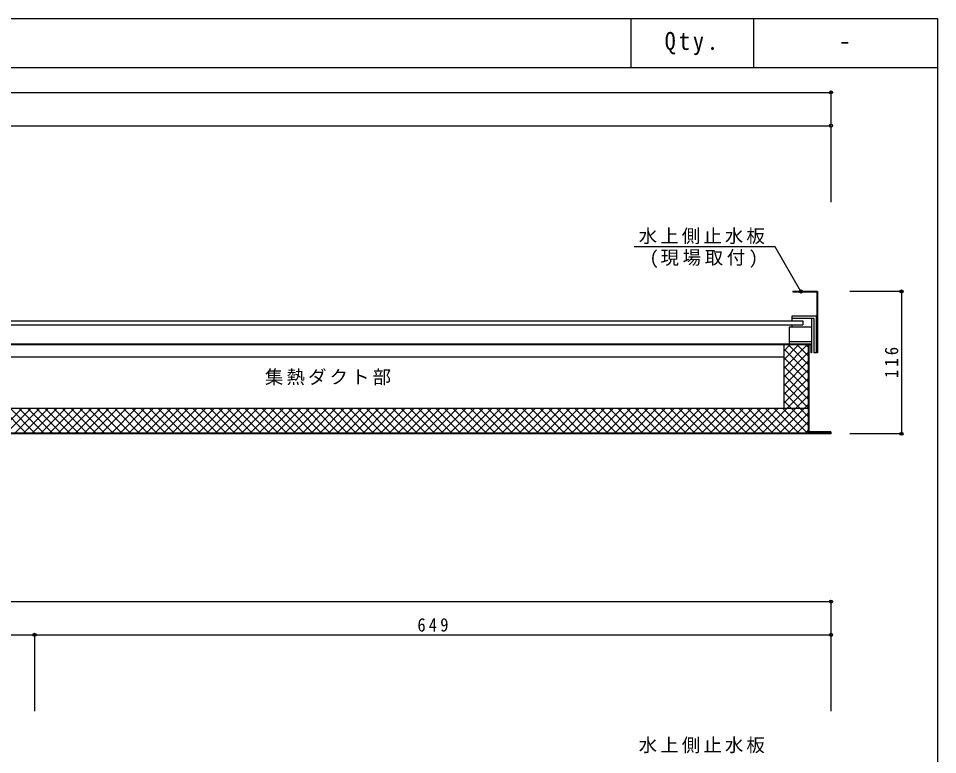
# Model space of a CAD drawing. Units: millimetres at full size, sheet at 1:5; details may follow other scales. Extents: x -1005 to 1015, y -704 to 701.
# Drawn here: x 266 to 1015, y 101 to 701 of the extents above; entities that cross this region are included whole.
import ezdxf
from ezdxf.enums import TextEntityAlignment as Align

# ---------------------------------------------------------------- set-up
doc = ezdxf.new("R2010")
doc.units = ezdxf.units.MM
doc.header["$LTSCALE"] = 5
doc.header["$PDMODE"] = 32
doc.header["$PDSIZE"] = 2.5
doc.layers.add('0-0', color=4, linetype='Continuous')
doc.styles.add('ＭＳ ゴシック', font='')
doc.styles.get('ＭＳ ゴシック').set_extended_font_data('MS Gothic')

msp = doc.modelspace()

# ---------------------------------------------------------------- linework, layer by layer
at = {"layer": '0-0', "color": 5}
for p, q in [((765.298, 701.206), (765.298, 661.206)), ((865.298, 701.206), (865.298, 661.206)), ((1015.298, 701.206), (1015.298, -703.794)), ((-1004.702, 661.206), (1015.298, 661.206))]:
    msp.add_line(p, q, dxfattribs=at)
at = {"layer": '0-0'}
for p, q in [((-889.577, 640.817), (928.423, 640.817)), ((928.423, 640.817), (928.423, 551.356)), ((-764.577, 613.664), (928.423, 613.664)), ((928.423, 613.664), (928.423, 551.356)), ((928.423, 613.664), (928.423, 551.356)), ((882.962, 514.897), (768.173, 514.897)), ((903.967, 478.515), (882.962, 514.897)), ((985.868, 478.515), (943.823, 478.515)), ((985.868, 478.515), (985.868, 362.515)), ((889.923, 430.005), (894.933, 435.015)), ((889.923, 422.934), (902.004, 435.015)), ((889.923, 415.862), (909.075, 435.015)), ((909.923, 418.965), (893.873, 435.015)), ((909.923, 426.036), (900.944, 435.015)), ((909.923, 433.107), (908.015, 435.015)), ((909.923, 411.894), (889.923, 431.894)), ((889.923, 408.791), (909.923, 428.791)), ((909.923, 404.823), (889.923, 424.823)), ((889.923, 401.72), (909.923, 421.72)), ((909.923, 397.752), (889.923, 417.752)), ((889.923, 394.649), (909.923, 414.649)), ((909.923, 390.681), (889.923, 410.681)), ((889.923, 387.578), (909.923, 407.578)), ((872.431, 363.015), (909.923, 400.507)), ((909.923, 383.609), (889.923, 403.609)), ((879.502, 363.015), (909.923, 393.436)), ((909.923, 376.538), (889.923, 396.538)), ((249.227, 363.015), (269.227, 383.015)), ((252.754, 383.015), (272.754, 363.015)), ((256.298, 363.015), (276.298, 383.015)), ((259.826, 383.015), (279.826, 363.015)), ((263.369, 363.015), (283.369, 383.015)), ((266.897, 383.015), (286.897, 363.015)), ((270.44, 363.015), (290.44, 383.015)), ((273.968, 383.015), (293.968, 363.015)), ((277.511, 363.015), (297.511, 383.015)), ((281.039, 383.015), (301.039, 363.015)), ((284.582, 363.015), (304.582, 383.015)), ((288.11, 383.015), (308.11, 363.015)), ((291.653, 363.015), (311.653, 383.015)), ((295.181, 383.015), (315.181, 363.015)), ((298.724, 363.015), (318.724, 383.015)), ((302.252, 383.015), (322.252, 363.015)), ((305.796, 363.015), (325.796, 383.015)), ((309.323, 383.015), (329.323, 363.015)), ((312.867, 363.015), (332.867, 383.015)), ((316.394, 383.015), (336.394, 363.015)), ((319.938, 363.015), (339.938, 383.015)), ((323.465, 383.015), (343.465, 363.015)), ((327.009, 363.015), (347.009, 383.015)), ((330.536, 383.015), (350.536, 363.015)), ((334.08, 363.015), (354.08, 383.015)), ((337.607, 383.015), (357.607, 363.015)), ((342.101, 363.015), (362.101, 383.015)), ((364.832, 363.015), (344.832, 383.015)), ((349.172, 363.015), (369.172, 383.015)), ((371.903, 363.015), (351.903, 383.015)), ((356.243, 363.015), (376.243, 383.015)), ((378.974, 363.015), (358.974, 383.015)), ((363.314, 363.015), (383.314, 383.015)), ((386.045, 363.015), (366.045, 383.015)), ((370.385, 363.015), (390.385, 383.015)), ((393.116, 363.015), (373.116, 383.015)), ((377.456, 363.015), (397.456, 383.015)), ((400.187, 363.015), (380.187, 383.015)), ((384.527, 363.015), (404.527, 383.015)), ((407.258, 363.015), (387.258, 383.015)), ((391.598, 363.015), (411.598, 383.015)), ((414.329, 363.015), (394.329, 383.015)), ((398.669, 363.015), (418.669, 383.015)), ((421.4, 363.015), (401.4, 383.015)), ((405.74, 363.015), (425.74, 383.015)), ((428.472, 363.015), (408.472, 383.015)), ((412.811, 363.015), (432.811, 383.015)), ((435.543, 363.015), (415.543, 383.015)), ((419.882, 363.015), (439.882, 383.015)), ((442.614, 363.015), (422.614, 383.015)), ((426.953, 363.015), (446.953, 383.015)), ((449.685, 363.015), (429.685, 383.015)), ((434.025, 363.015), (454.025, 383.015)), ((456.756, 363.015), (436.756, 383.015)), ((441.096, 363.015), (461.096, 383.015)), ((463.827, 363.015), (443.827, 383.015)), ((448.167, 363.015), (468.167, 383.015)), ((470.898, 363.015), (450.898, 383.015)), ((455.238, 363.015), (475.238, 383.015)), ((477.969, 363.015), (457.969, 383.015)), ((462.309, 363.015), (482.309, 383.015)), ((485.04, 363.015), (465.04, 383.015)), ((469.38, 363.015), (489.38, 383.015)), ((492.111, 363.015), (472.111, 383.015)), ((476.451, 363.015), (496.451, 383.015)), ((499.182, 363.015), (479.182, 383.015)), ((483.522, 363.015), (503.522, 383.015)), ((506.253, 363.015), (486.253, 383.015)), ((490.593, 363.015), (510.593, 383.015)), ((513.324, 363.015), (493.324, 383.015)), ((497.664, 363.015), (517.664, 383.015)), ((520.395, 363.015), (500.395, 383.015)), ((504.735, 363.015), (524.735, 383.015)), ((527.466, 363.015), (507.466, 383.015)), ((511.806, 363.015), (531.806, 383.015)), ((534.538, 363.015), (514.538, 383.015)), ((518.877, 363.015), (538.877, 383.015)), ((541.609, 363.015), (521.609, 383.015)), ((525.948, 363.015), (545.948, 383.015)), ((548.68, 363.015), (528.68, 383.015)), ((533.019, 363.015), (553.019, 383.015)), ((555.751, 363.015), (535.751, 383.015)), ((540.091, 363.015), (560.091, 383.015)), ((562.822, 363.015), (542.822, 383.015)), ((547.162, 363.015), (567.162, 383.015)), ((569.893, 363.015), (549.893, 383.015)), ((554.233, 363.015), (574.233, 383.015)), ((576.964, 363.015), (556.964, 383.015)), ((561.304, 363.015), (581.304, 383.015)), ((584.035, 363.015), (564.035, 383.015)), ((568.375, 363.015), (588.375, 383.015)), ((591.106, 363.015), (571.106, 383.015)), ((575.446, 363.015), (595.446, 383.015)), ((598.177, 363.015), (578.177, 383.015)), ((582.517, 363.015), (602.517, 383.015)), ((605.248, 363.015), (585.248, 383.015)), ((589.588, 363.015), (609.588, 383.015)), ((612.319, 363.015), (592.319, 383.015)), ((596.659, 363.015), (616.659, 383.015)), ((619.39, 363.015), (599.39, 383.015)), ((603.73, 363.015), (623.73, 383.015)), ((626.461, 363.015), (606.461, 383.015)), ((610.801, 363.015), (630.801, 383.015)), ((633.532, 363.015), (613.532, 383.015)), ((617.872, 363.015), (637.872, 383.015)), ((640.604, 363.015), (620.604, 383.015)), ((624.943, 363.015), (644.943, 383.015)), ((647.675, 363.015), (627.675, 383.015)), ((632.014, 363.015), (652.014, 383.015)), ((654.746, 363.015), (634.746, 383.015)), ((639.085, 363.015), (659.085, 383.015)), ((661.817, 363.015), (641.817, 383.015)), ((646.157, 363.015), (666.157, 383.015)), ((668.888, 363.015), (648.888, 383.015)), ((653.228, 363.015), (673.228, 383.015)), ((675.959, 363.015), (655.959, 383.015)), ((660.299, 363.015), (680.299, 383.015)), ((683.03, 363.015), (663.03, 383.015)), ((667.37, 363.015), (687.37, 383.015)), ((690.101, 363.015), (670.101, 383.015)), ((674.441, 363.015), (694.441, 383.015)), ((697.172, 363.015), (677.172, 383.015)), ((681.512, 363.015), (701.512, 383.015)), ((704.243, 363.015), (684.243, 383.015)), ((688.583, 363.015), (708.583, 383.015)), ((711.314, 363.015), (691.314, 383.015)), ((695.654, 363.015), (715.654, 383.015)), ((718.385, 363.015), (698.385, 383.015)), ((702.725, 363.015), (722.725, 383.015)), ((725.456, 363.015), (705.456, 383.015)), ((709.796, 363.015), (729.796, 383.015)), ((732.527, 363.015), (712.527, 383.015)), ((716.867, 363.015), (736.867, 383.015)), ((739.599, 363.015), (719.599, 383.015)), ((723.938, 363.015), (743.938, 383.015)), ((746.67, 363.015), (726.67, 383.015)), ((731.009, 363.015), (751.009, 383.015)), ((753.741, 363.015), (733.741, 383.015)), ((738.08, 363.015), (758.08, 383.015)), ((760.812, 363.015), (740.812, 383.015)), ((745.152, 363.015), (765.152, 383.015)), ((767.883, 363.015), (747.883, 383.015)), ((752.223, 363.015), (772.223, 383.015)), ((774.954, 363.015), (754.954, 383.015)), ((759.294, 363.015), (779.294, 383.015)), ((782.025, 363.015), (762.025, 383.015)), ((766.365, 363.015), (786.365, 383.015)), ((789.096, 363.015), (769.096, 383.015)), ((773.436, 363.015), (793.436, 383.015)), ((796.167, 363.015), (776.167, 383.015)), ((780.507, 363.015), (800.507, 383.015)), ((803.238, 363.015), (783.238, 383.015)), ((787.578, 363.015), (807.578, 383.015)), ((810.309, 363.015), (790.309, 383.015)), ((794.649, 363.015), (814.649, 383.015)), ((817.38, 363.015), (797.38, 383.015)), ((801.72, 363.015), (821.72, 383.015)), ((824.451, 363.015), (804.451, 383.015)), ((808.791, 363.015), (828.791, 383.015)), ((831.522, 363.015), (811.522, 383.015)), ((815.862, 363.015), (835.862, 383.015)), ((838.593, 363.015), (818.593, 383.015)), ((822.933, 363.015), (842.933, 383.015)), ((845.665, 363.015), (825.665, 383.015)), ((830.004, 363.015), (850.004, 383.015)), ((852.736, 363.015), (832.736, 383.015)), ((837.075, 363.015), (857.075, 383.015)), ((859.807, 363.015), (839.807, 383.015)), ((844.146, 363.015), (864.146, 383.015)), ((866.878, 363.015), (846.878, 383.015)), ((851.218, 363.015), (871.218, 383.015)), ((873.949, 363.015), (853.949, 383.015)), ((858.289, 363.015), (878.289, 383.015)), ((881.02, 363.015), (861.02, 383.015)), ((865.36, 363.015), (885.36, 383.015)), ((888.091, 363.015), (868.091, 383.015)), ((895.162, 363.015), (875.162, 383.015)), ((902.233, 363.015), (882.233, 383.015)), ((886.573, 363.015), (909.923, 386.365)), ((909.304, 363.015), (889.304, 383.015)), ((909.923, 369.467), (889.923, 389.467)), ((893.644, 363.015), (909.923, 379.294)), ((900.715, 363.015), (909.923, 372.223)), ((354.423, 363.015), (204.423, 363.015)), ((357.761, 363.015), (354.423, 366.353)), ((907.786, 363.015), (909.923, 365.152)), ((985.868, 362.515), (943.823, 362.515)), ((-889.577, 225.731), (928.423, 225.731)), ((928.423, 225.731), (928.423, 136.27)), ((-764.577, 198.578), (279.423, 198.578)), ((279.423, 198.578), (279.423, 136.27)), ((279.423, 198.578), (928.423, 198.578)), ((928.423, 198.578), (928.423, 136.27))]:
    msp.add_line(p, q, dxfattribs=at)
at = {"layer": '0-0', "color": 7}
for p, q in [((897.423, 478.515), (897.423, 478.015)), ((917.423, 478.515), (897.423, 478.515)), ((916.923, 478.015), (897.423, 478.015)), ((916.923, 478.015), (916.923, 428.515)), ((896.423, 458.515), (896.423, 454.615)), ((916.423, 458.515), (896.423, 458.515)), ((916.923, 458.515), (896.423, 458.515)), ((916.423, 458.515), (916.423, 428.515)), ((-859.577, 454.615), (905.423, 454.615)), ((-859.577, 451.415), (905.423, 451.415)), ((894.423, 449.515), (894.423, 435.515)), ((912.423, 449.515), (894.423, 449.515)), ((914.423, 456.515), (896.423, 456.515)), ((896.423, 451.415), (896.423, 449.515)), ((905.423, 454.615), (905.423, 451.415)), ((912.423, 456.515), (912.423, 428.515)), ((914.423, 456.515), (914.423, 428.515)), ((912.423, 435.515), (-859.577, 435.515)), ((909.923, 435.015), (-859.577, 435.015)), ((889.923, 435.015), (889.923, 383.015)), ((912.423, 437.515), (894.423, 437.515)), ((909.923, 435.015), (909.923, 363.015)), ((910.423, 435.015), (910.423, 364.015)), ((911.923, 435.015), (910.423, 435.015)), ((911.923, 435.015), (911.923, 428.515)), ((912.423, 428.515), (911.923, 428.515)), ((916.423, 428.515), (914.423, 428.515)), ((889.923, 425.015), (-851.077, 425.015)), ((354.423, 383.015), (-759.577, 383.015)), ((909.923, 383.015), (354.423, 383.015)), ((928.423, 363.015), (204.423, 363.015)), ((928.423, 362.515), (204.423, 362.515)), ((928.423, 363.515), (909.923, 363.515)), ((928.423, 364.015), (910.423, 364.015)), ((928.423, 364.015), (928.423, 362.515))]:
    msp.add_line(p, q, dxfattribs=at)
at = {"layer": '0-0', "color": 5}
msp.add_lwpolyline([(-1004.702, -703.794), (-1004.702, 701.206), (1015.298, 701.206)], dxfattribs=at)
at = {"layer": '0-0', "color": 7}
msp.add_lwpolyline([(917.423, 478.515), (917.423, 428.515), (914.423, 428.515)], dxfattribs=at)
at = {"layer": '0-0', "color": 5}
for p in [(928.423, 640.817), (928.423, 613.664), (903.967, 478.515), (985.868, 478.515), (985.868, 362.515), (928.423, 225.731), (279.423, 198.578), (928.423, 198.578)]:
    msp.add_point(p, dxfattribs=at)

# ---------------------------------------------------------------- texts
at = {"layer": '0-0', "color": 7, "style": 'ＭＳ ゴシック'}
msp.add_text('-', height=14.66, dxfattribs=at).set_placement((934.798, 671.206), align=Align.BOTTOM_LEFT)
at = {"layer": '0-0', "color": 7, "attachment_point": 7, "style": 'ＭＳ ゴシック'}
for s, insert, char_height in [('\\T1.28;\\W0.9;Qty.', (792.923, 671.206), 14.66), ('\\T1.28;\\W0.9;Qty.', (792.923, 671.206), 14.66), ('\\T1.17;水上側止水板', (771.761, 517.116), 11), ('\\T1.2;(現場取付)', (780.508, 497.753), 11), ('\\T1.17;集熱ダクト部', (467.183, 402.102), 11), ('\\T1.38;\\W0.9;649', (591.423, 201.078), 11), ('\\T1.17;水上側止水板', (771.761, 102.03), 11)]:
    msp.add_mtext(s, dxfattribs=dict(at, insert=insert, char_height=char_height))
at = {"layer": '0-0', "color": 7, "insert": (983.368, 408.015), "char_height": 11, "attachment_point": 7, "rotation": 90, "style": 'ＭＳ ゴシック'}
msp.add_mtext('\\T1.38;\\W0.9;116', dxfattribs=at)

doc.saveas('drawing.dxf')
